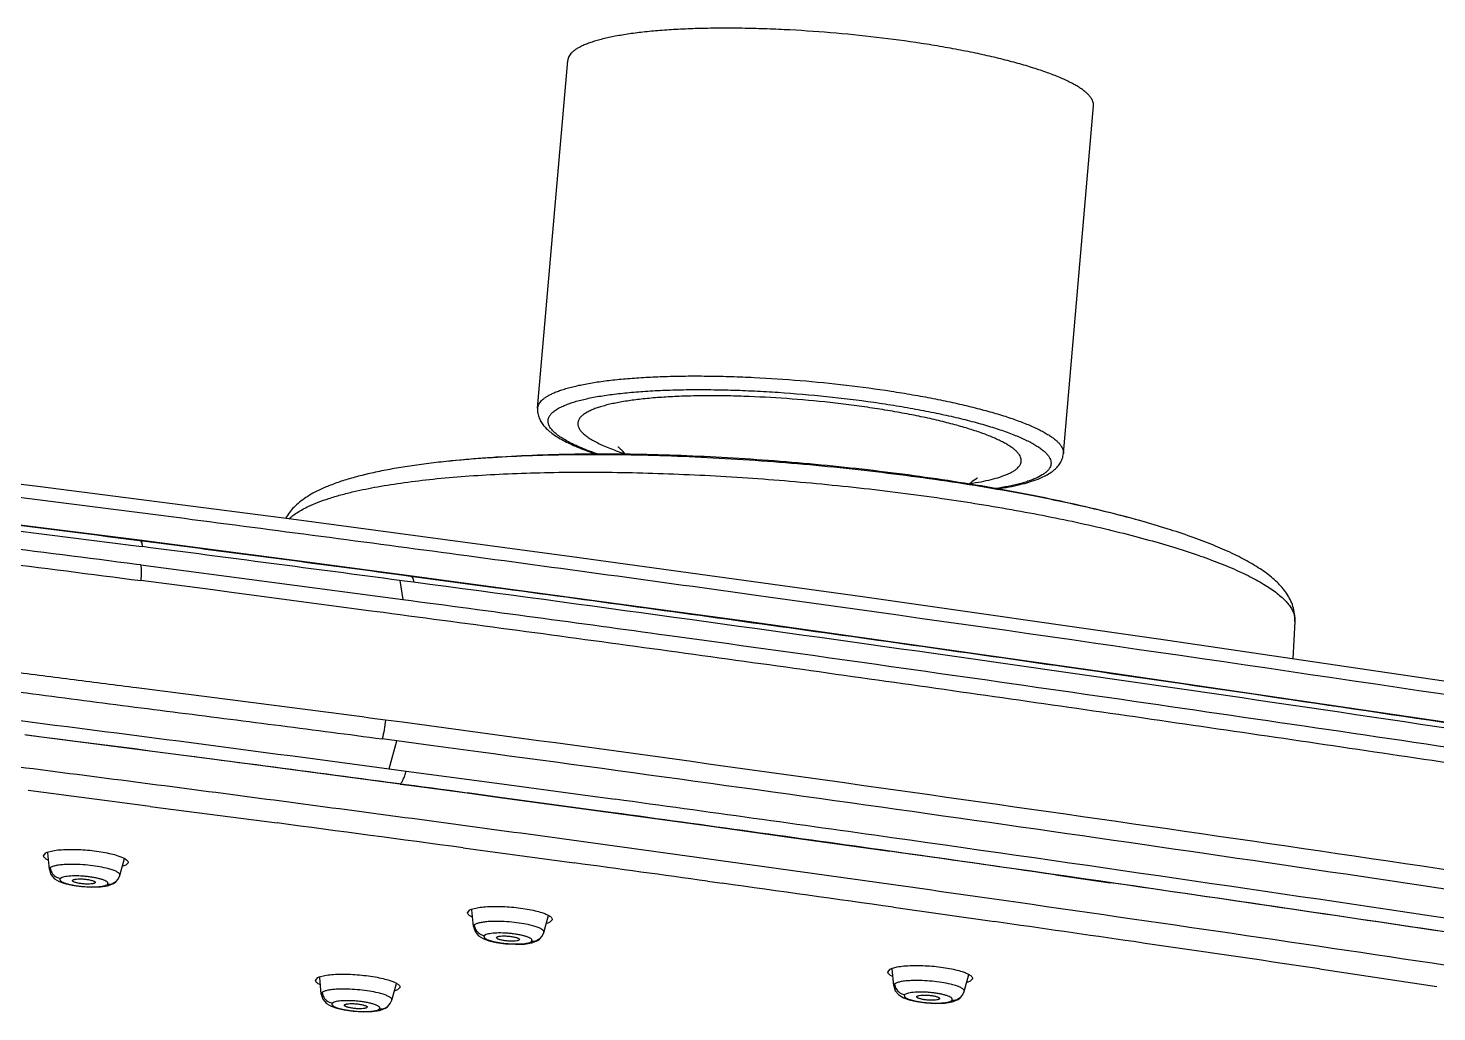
# Model space of a CAD drawing. Header units: inches. Extents: x 440 to 1212, y -520 to 27.
# Drawn here: x 990.2 to 1051.5, y -212.2 to -169.4 of the extents above; entities that cross this region are included whole.
import ezdxf

# ---------------------------------------------------------------- set-up
doc = ezdxf.new("R2010")
doc.units = ezdxf.units.IN
doc.header["$LTSCALE"] = 1.21
doc.header["$MEASUREMENT"] = 0
doc.layers.get('0').update_dxf_attribs({"linetype": 'CONTINUOUS'})

msp = doc.modelspace()

# ---------------------------------------------------------------- linework, layer by layer
at = {"color": 7, "linetype": 'Continuous'}
for p, q in [((1012.348, -185.977), (1013.658, -170.847)), ((1035.218, -187.957), (1036.528, -172.826)), ((1016.152, -187.984), (1016.05, -187.855)), ((1031.249, -189.171), (1031.126, -189.28)), ((1031.482, -189.017), (1031.249, -189.171)), ((1034.301, -188.883), (1034.073, -189.005)), ((1034.116, -189.06), (1034.327, -188.969)), ((995.513, -191.812), (995.027, -191.749)), ((998.332, -192.153), (995.03, -191.723)), ((994.999, -191.981), (995.16, -192.002)), ((1002.662, -192.723), (998.332, -192.153)), ((995.088, -192.8), (994.899, -192.776)), ((995.086, -192.791), (1006.485, -194.303)), ((1006.989, -193.298), (1002.662, -192.723)), ((998.217, -193.888), (995.087, -193.474)), ((1006.554, -193.499), (1006.345, -193.471)), ((1006.355, -193.476), (1006.482, -194.299)), ((1006.812, -193.296), (1006.428, -193.244)), ((1006.955, -193.552), (1006.554, -193.499)), ((1010.48, -193.788), (1006.812, -193.296)), ((998.926, -193.983), (998.217, -193.888)), ((1004.347, -194.703), (998.926, -193.983)), ((1004.997, -194.789), (1004.347, -194.703)), ((1005.498, -194.855), (1004.997, -194.789)), ((1005.644, -194.875), (1005.498, -194.855)), ((1045.29, -195.255), (1045.201, -196.889)), ((990.761, -200.285), (990.048, -200.195)), ((990.761, -200.289), (990.104, -200.206)), ((991.475, -200.376), (990.761, -200.285)), ((992.237, -200.478), (990.761, -200.289)), ((1006.221, -200.452), (1005.586, -200.367)), ((992.24, -200.474), (991.475, -200.376)), ((995.599, -200.911), (992.237, -200.478)), ((994.806, -200.805), (992.24, -200.474)), ((995.6, -200.909), (994.806, -200.805)), ((997.059, -201.101), (995.599, -200.911)), ((997.058, -201.099), (995.6, -200.909)), ((1005.897, -201.668), (1006.221, -200.452)), ((1007.803, -200.666), (1006.221, -200.453)), ((1009.761, -200.931), (1007.803, -200.666)), ((997.735, -201.188), (997.058, -201.099)), ((1000.162, -201.506), (997.735, -201.188)), ((1001.026, -201.62), (1000.162, -201.506)), ((1006.366, -202.33), (1001.026, -201.62)), ((1005.897, -201.668), (1006.63, -201.766)), ((1006.63, -201.768), (1009.367, -202.134)), ((1009.367, -202.134), (1010.788, -202.325)), ((1006.366, -202.33), (1006.865, -202.396)), ((1006.865, -202.396), (1009.288, -202.72)), ((1010.702, -202.912), (1009.283, -202.721)), ((1009.288, -202.72), (1010.708, -202.912)), ((1010.788, -202.325), (1014.318, -202.803)), ((1014.318, -202.803), (1015.719, -202.995)), ((995.494, -203.302), (1001.011, -204.026)), ((1014.229, -203.39), (1010.702, -202.912)), ((1010.708, -202.912), (1014.238, -203.39)), ((1015.63, -203.581), (1014.229, -203.39)), ((1014.238, -203.39), (1015.639, -203.582)), ((1015.639, -203.582), (1019.586, -204.124)), ((1019.586, -204.124), (1023.271, -204.636)), ((1023.271, -204.636), (1027.675, -205.255)), ((991.02, -205.296), (991.266, -205.231)), ((1009.112, -205.107), (1013.941, -205.762)), ((1027.791, -205.27), (1027.663, -205.252)), ((990.854, -205.454), (990.955, -205.326)), ((990.955, -205.326), (991.02, -205.296)), ((991.051, -205.639), (990.975, -205.596)), ((991.109, -206.049), (991.042, -205.318)), ((994.178, -206.309), (994.377, -205.574)), ((994.431, -205.863), (994.311, -205.911)), ((994.533, -205.763), (994.431, -205.863)), ((991.148, -205.975), (991.109, -206.048)), ((991.11, -206.048), (991.178, -206.268)), ((991.194, -205.946), (991.148, -205.975)), ((991.663, -206.398), (991.591, -206.437)), ((992.123, -206.51), (992.14, -206.499)), ((994.178, -206.31), (994.178, -206.309)), ((1034.881, -206.282), (1037.259, -206.625)), ((991.78, -206.662), (992.102, -206.737)), ((992.102, -206.737), (992.502, -206.794)), ((992.113, -206.531), (992.123, -206.51)), ((992.502, -206.794), (992.932, -206.819)), ((992.932, -206.819), (993.328, -206.808)), ((993.096, -206.632), (993.079, -206.644)), ((993.106, -206.612), (993.096, -206.632)), ((993.56, -206.738), (993.632, -206.699)), ((993.996, -206.593), (993.853, -206.676)), ((993.904, -206.659), (993.996, -206.593)), ((994, -206.59), (993.996, -206.593)), ((1019.742, -206.56), (1020.37, -206.647)), ((1009.467, -207.781), (1009.713, -207.714)), ((1027.832, -207.692), (1032.226, -208.317)), ((1009.301, -207.941), (1009.401, -207.811)), ((1009.401, -207.811), (1009.467, -207.781)), ((1009.497, -208.127), (1009.421, -208.084)), ((1009.556, -208.534), (1009.488, -207.803)), ((1012.625, -208.79), (1012.824, -208.052)), ((1012.98, -208.241), (1012.877, -208.344)), ((1009.594, -208.46), (1009.555, -208.533)), ((1009.556, -208.533), (1009.624, -208.753)), ((1009.64, -208.43), (1009.594, -208.46)), ((1010.11, -208.882), (1010.038, -208.921)), ((1012.625, -208.791), (1012.625, -208.789)), ((1012.877, -208.344), (1012.758, -208.392)), ((1010.226, -209.148), (1010.548, -209.223)), ((1010.548, -209.223), (1010.948, -209.279)), ((1010.559, -209.014), (1010.568, -208.994)), ((1010.568, -208.994), (1010.586, -208.982)), ((1010.948, -209.279), (1011.379, -209.303)), ((1011.379, -209.303), (1011.776, -209.291)), ((1011.542, -209.114), (1011.525, -209.126)), ((1011.552, -209.094), (1011.542, -209.114)), ((1012.008, -209.22), (1012.079, -209.18)), ((1012.446, -209.071), (1012.301, -209.156)), ((1012.354, -209.138), (1012.446, -209.071)), ((1012.45, -209.068), (1012.446, -209.071)), ((1002.683, -210.877), (1002.783, -210.751)), ((1002.783, -210.751), (1002.849, -210.721)), ((1002.849, -210.721), (1003.095, -210.658)), ((1002.938, -211.473), (1002.871, -210.743)), ((1027.581, -210.516), (1027.681, -210.385)), ((1027.681, -210.385), (1027.747, -210.355)), ((1027.778, -210.702), (1027.702, -210.659)), ((1027.747, -210.355), (1027.993, -210.287)), ((1027.836, -211.107), (1027.769, -210.377)), ((1030.906, -211.359), (1031.106, -210.619)), ((1046.358, -210.374), (1051.462, -211.135)), ((1002.879, -211.06), (1002.803, -211.018)), ((1002.976, -211.399), (1002.938, -211.472)), ((1003.022, -211.37), (1002.976, -211.399)), ((1006.007, -211.735), (1006.205, -211.003)), ((1006.259, -211.288), (1006.14, -211.335)), ((1006.361, -211.189), (1006.259, -211.288)), ((1027.874, -211.033), (1027.836, -211.107)), ((1027.837, -211.106), (1027.904, -211.325)), ((1027.92, -211.003), (1027.874, -211.033)), ((1030.905, -211.36), (1030.906, -211.359)), ((1031.158, -210.912), (1031.039, -210.961)), ((1031.261, -210.809), (1031.158, -210.912)), ((1002.938, -211.472), (1003.007, -211.693)), ((1003.491, -211.823), (1003.419, -211.862)), ((1003.941, -211.955), (1003.952, -211.935)), ((1003.952, -211.935), (1003.968, -211.924)), ((1006.006, -211.736), (1006.007, -211.735)), ((1028.391, -211.455), (1028.32, -211.494)), ((1028.506, -211.721), (1028.828, -211.795)), ((1028.828, -211.795), (1029.228, -211.851)), ((1028.839, -211.586), (1028.848, -211.566)), ((1028.848, -211.566), (1028.866, -211.554)), ((1029.228, -211.851), (1029.659, -211.875)), ((1029.659, -211.875), (1030.057, -211.862)), ((1029.823, -211.684), (1029.805, -211.697)), ((1029.832, -211.664), (1029.823, -211.684)), ((1030.29, -211.789), (1030.361, -211.749)), ((1030.728, -211.639), (1030.586, -211.724)), ((1030.636, -211.707), (1030.728, -211.639)), ((1030.732, -211.636), (1030.728, -211.639)), ((1003.61, -212.085), (1003.93, -212.159)), ((1003.93, -212.159), (1004.33, -212.216)), ((1004.33, -212.216), (1004.76, -212.242)), ((1004.76, -212.242), (1005.156, -212.232)), ((1004.924, -212.058), (1004.907, -212.069)), ((1004.934, -212.037), (1004.924, -212.058)), ((1005.156, -212.232), (1005.469, -212.185)), ((1005.388, -212.164), (1005.459, -212.125)), ((1005.469, -212.185), (1005.73, -212.086)), ((1005.821, -212.021), (1005.681, -212.102)), ((1005.73, -212.086), (1005.821, -212.021)), ((1005.824, -212.019), (1005.821, -212.021))]:
    msp.add_line(p, q, dxfattribs=at)
for points in [[(1052.649, -197.988), (1039.661, -196.072), (1026.486, -194.191), (1013.843, -192.445), (1001.635, -190.812), (990.607, -189.388), (979.146, -188.011), (968.523, -186.918), (958.92, -186.215), (949.772, -185.868), (941.525, -185.869), (933.862, -186.268), (926.592, -187.025), (919.841, -188.067), (913.891, -189.345), (908.185, -190.871), (903.048, -192.57), (898.918, -194.296)], [(995.03, -191.723), (984.159, -190.363), (973.634, -189.189), (963.776, -188.306), (954.335, -187.749), (945.363, -187.56)], [(1052.205, -199.697), (1037, -197.462), (1021.468, -195.265), (1006.989, -193.298)], [(991.178, -206.268), (991.331, -206.45), (991.532, -206.573), (991.78, -206.662)], [(994, -206.59), (994.1, -206.477), (994.178, -206.31)], [(993.328, -206.808), (993.643, -206.76), (993.904, -206.659)], [(1009.624, -208.753), (1009.777, -208.935), (1009.978, -209.058), (1010.226, -209.148)], [(1012.45, -209.068), (1012.548, -208.956), (1012.624, -208.79)], [(1011.776, -209.291), (1012.092, -209.242), (1012.354, -209.138)], [(1027.904, -211.325), (1028.057, -211.508), (1028.258, -211.631), (1028.506, -211.721)], [(1030.732, -211.636), (1030.83, -211.524), (1030.905, -211.36)], [(1003.007, -211.693), (1003.161, -211.874), (1003.362, -211.996), (1003.61, -212.085)], [(1005.824, -212.019), (1005.94, -211.885), (1006.006, -211.736)], [(1030.057, -211.862), (1030.374, -211.811), (1030.636, -211.707)]]:
    msp.add_lwpolyline(points, dxfattribs=at)
for centre, radius, start, end in [((1020.193, -175.619), 12.988, 251.23277, 251.60982), ((1029.25, -176.276), 13.119, 278.48308, 278.85736), ((537.967, -3711.298), 3548.868, 82.415984, 82.598137), ((699.096, -2492.298), 2319.505, 82.385984, 82.657909), ((629.563, -3024.365), 2855.861, 81.490198, 82.406353), ((631.014, -3013.061), 2844.695, 81.485413, 81.662925), ((573.121, -3427.866), 3257.177, 81.527, 82.367661), ((619.858, -3099.228), 2924.406, 81.484729, 82.338095), ((593.52, -3294.408), 3119.517, 82.340943, 82.567427), ((741.675, -2149.237), 1962.419, 82.568541, 82.724787), ((641.244, -2941.858), 2764.345, 81.9625, 82.214428), ((610.183, -3163.979), 2985.644, 82.321411, 82.478257), ((633.145, -3002.663), 2825.094, 81.972524, 82.21891), ((625.261, -3053.887), 2876.916, 81.81431, 81.959279), ((611.878, -3149.56), 2974.113, 81.480331, 81.961786), ((632.441, -3005.8), 2828.298, 81.470659, 81.964676), ((617.576, -3109.332), 2930.499, 82.112138, 82.226631), ((621.91, -3078.055), 2898.923, 81.950686, 82.099617), ((600.429, -3225.817), 3050.63, 81.484531, 81.767324), ((628.742, -3029.908), 2850.294, 81.739034, 81.861948), ((632.902, -3001.234), 2821.32, 81.573136, 81.738978)]:
    msp.add_arc(centre, radius, start, end, dxfattribs=at)
for points, knots in [([(1036.528, -172.826), (1036.531, -172.794), (1036.528, -172.727), (1036.502, -172.627), (1036.453, -172.525), (1036.382, -172.423), (1036.29, -172.321), (1036.176, -172.217), (1036.041, -172.113), (1035.884, -172.008), (1035.707, -171.904), (1035.509, -171.798), (1035.291, -171.693), (1034.963, -171.549), (1034.505, -171.371), (1033.899, -171.168), (1033.225, -170.969), (1032.487, -170.777), (1031.693, -170.593), (1030.847, -170.419), (1029.956, -170.255), (1028.701, -170.05), (1027.074, -169.832), (1025.086, -169.633), (1023.417, -169.522), (1022.099, -169.468), (1021.141, -169.447), (1020.213, -169.444), (1019.323, -169.46), (1018.478, -169.493), (1017.685, -169.545), (1016.949, -169.614), (1016.276, -169.701), (1015.672, -169.803), (1015.214, -169.905), (1014.886, -169.995), (1014.669, -170.064), (1014.472, -170.136), (1014.349, -170.189), (1014.291, -170.216)], [0, 0, 0, 0, 0.004199, 0.008607, 0.013405, 0.018731, 0.024683, 0.031328, 0.038708, 0.046852, 0.055771, 0.065474, 0.075959, 0.087219, 0.112018, 0.139752, 0.170255, 0.203324, 0.238734, 0.276231, 0.315544, 0.356385, 0.441423, 0.528817, 0.615952, 0.658608, 0.700228, 0.740502, 0.779135, 0.815842, 0.850359, 0.882445, 0.91188, 0.938477, 0.962085, 0.972737, 0.982609, 0.991696, 1, 1, 1, 1]), ([(1014.291, -170.216), (1014.243, -170.238), (1014.154, -170.283), (1014.03, -170.356), (1013.923, -170.432), (1013.833, -170.51), (1013.762, -170.591), (1013.708, -170.673), (1013.672, -170.759), (1013.661, -170.818), (1013.658, -170.846)], [0, 0, 0, 0, 0.169085, 0.323266, 0.463161, 0.589694, 0.704266, 0.808919, 0.90637, 1, 1, 1, 1]), ([(1012.981, -185.346), (1013.039, -185.319), (1013.162, -185.266), (1013.359, -185.194), (1013.577, -185.125), (1013.904, -185.035), (1014.362, -184.934), (1014.966, -184.831), (1015.639, -184.745), (1016.375, -184.676), (1017.169, -184.624), (1018.014, -184.59), (1018.903, -184.575), (1019.831, -184.578), (1020.789, -184.599), (1022.108, -184.652), (1023.776, -184.763), (1025.764, -184.962), (1027.391, -185.181), (1028.646, -185.386), (1029.537, -185.549), (1030.383, -185.724), (1031.177, -185.908), (1031.915, -186.1), (1032.589, -186.298), (1033.195, -186.502), (1033.653, -186.679), (1033.981, -186.824), (1034.199, -186.929), (1034.397, -187.034), (1034.574, -187.139), (1034.731, -187.244), (1034.866, -187.348), (1034.98, -187.451), (1035.073, -187.554), (1035.144, -187.656), (1035.192, -187.757), (1035.219, -187.858), (1035.221, -187.925), (1035.218, -187.957)], [0, 0, 0, 0, 0.008304, 0.017391, 0.027262, 0.037914, 0.061522, 0.088118, 0.117552, 0.149637, 0.184154, 0.220861, 0.259492, 0.299766, 0.341386, 0.384041, 0.471176, 0.558569, 0.643607, 0.684447, 0.72376, 0.761258, 0.796668, 0.829738, 0.860241, 0.887976, 0.912776, 0.924037, 0.934522, 0.944225, 0.953145, 0.961289, 0.96867, 0.975315, 0.981268, 0.986594, 0.991392, 0.995801, 1, 1, 1, 1]), ([(1012.348, -185.977), (1012.351, -185.948), (1012.362, -185.889), (1012.398, -185.804), (1012.452, -185.721), (1012.524, -185.641), (1012.613, -185.563), (1012.72, -185.487), (1012.844, -185.414), (1012.934, -185.368), (1012.981, -185.346)], [0, 0, 0, 0, 0.093631, 0.191081, 0.295731, 0.4103, 0.536832, 0.676727, 0.830911, 1, 1, 1, 1]), ([(1013.409, -185.905), (1013.469, -185.876), (1013.598, -185.822), (1013.806, -185.747), (1014.037, -185.676), (1014.29, -185.61), (1014.565, -185.547), (1014.971, -185.467), (1015.406, -185.399), (1015.867, -185.342), (1016.375, -185.288), (1017.051, -185.234), (1017.907, -185.191), (1018.818, -185.169), (1019.773, -185.167), (1020.765, -185.186), (1021.784, -185.226), (1023.171, -185.306), (1024.904, -185.455), (1026.615, -185.664), (1027.943, -185.866), (1028.888, -186.031), (1029.786, -186.208), (1030.629, -186.397), (1031.408, -186.595), (1032.117, -186.8), (1032.659, -186.981), (1033.052, -187.13), (1033.316, -187.238), (1033.559, -187.347), (1033.778, -187.457), (1033.975, -187.566), (1034.149, -187.675), (1034.298, -187.783), (1034.424, -187.891), (1034.525, -187.998), (1034.602, -188.105), (1034.654, -188.21), (1034.681, -188.315), (1034.681, -188.419), (1034.655, -188.52), (1034.602, -188.617), (1034.525, -188.711), (1034.423, -188.802), (1034.344, -188.856), (1034.301, -188.883)], [0, 0, 0, 0, 0.008816, 0.018533, 0.029153, 0.040668, 0.053068, 0.066336, 0.095397, 0.111141, 0.127652, 0.162848, 0.200697, 0.24088, 0.283052, 0.326843, 0.37187, 0.417735, 0.510346, 0.601402, 0.64534, 0.687696, 0.728102, 0.76621, 0.801695, 0.834267, 0.863672, 0.87712, 0.889702, 0.901401, 0.912205, 0.922109, 0.931115, 0.939236, 0.946497, 0.952947, 0.958661, 0.963756, 0.968403, 0.972831, 0.977301, 0.98207, 0.987349, 0.993293, 1, 1, 1, 1]), ([(1032.852, -188.822), (1032.901, -188.799), (1032.993, -188.753), (1033.116, -188.676), (1033.217, -188.595), (1033.295, -188.512), (1033.351, -188.425), (1033.383, -188.335), (1033.391, -188.242), (1033.374, -188.147), (1033.333, -188.052), (1033.269, -187.956), (1033.183, -187.86), (1033.074, -187.763), (1032.943, -187.665), (1032.79, -187.567), (1032.615, -187.468), (1032.419, -187.37), (1032.202, -187.271), (1031.875, -187.136), (1031.417, -186.971), (1030.811, -186.783), (1030.137, -186.601), (1029.402, -186.427), (1028.612, -186.262), (1027.776, -186.109), (1026.9, -185.969), (1025.995, -185.842), (1024.753, -185.694), (1023.191, -185.552), (1021.636, -185.468), (1020.421, -185.439), (1019.552, -185.437), (1018.724, -185.454), (1017.943, -185.49), (1017.327, -185.537), (1016.864, -185.584), (1016.445, -185.635), (1016.049, -185.695), (1015.678, -185.766), (1015.429, -185.822), (1015.199, -185.882), (1014.99, -185.946), (1014.801, -186.013), (1014.684, -186.062), (1014.63, -186.088)], [0, 0, 0, 0, 0.008015, 0.015156, 0.021476, 0.027062, 0.032053, 0.036651, 0.041113, 0.045721, 0.050731, 0.05634, 0.062686, 0.069857, 0.07791, 0.086875, 0.096769, 0.107594, 0.119346, 0.132012, 0.160012, 0.191406, 0.225947, 0.263343, 0.303266, 0.34536, 0.38924, 0.434505, 0.480736, 0.574378, 0.666702, 0.7113, 0.754304, 0.795318, 0.833974, 0.869928, 0.886795, 0.902873, 0.932535, 0.946065, 0.958698, 0.970418, 0.981212, 0.991073, 1, 1, 1, 1]), ([(1012.348, -185.977), (1012.345, -186.015), (1012.343, -186.091), (1012.359, -186.238), (1012.41, -186.414), (1012.509, -186.604), (1012.596, -186.717), (1012.642, -186.77)], [0, 0, 0, 0, 0.131782, 0.260067, 0.511633, 0.757288, 1, 1, 1, 1]), ([(1014.993, -187.984), (1014.864, -187.941), (1014.617, -187.853), (1014.266, -187.715), (1013.997, -187.597), (1013.8, -187.501), (1013.625, -187.411), (1013.429, -187.299), (1013.225, -187.16), (1013.06, -187.023), (1012.951, -186.905), (1012.886, -186.812), (1012.849, -186.745), (1012.822, -186.678), (1012.806, -186.612), (1012.8, -186.547), (1012.805, -186.482), (1012.82, -186.419), (1012.855, -186.333), (1012.927, -186.228), (1013.052, -186.112), (1013.215, -186.002), (1013.34, -185.937), (1013.409, -185.905)], [0, 0, 0, 0, 0.111825, 0.215037, 0.309399, 0.353205, 0.394741, 0.470986, 0.538209, 0.596667, 0.646938, 0.669329, 0.690122, 0.709567, 0.727974, 0.745709, 0.763186, 0.780837, 0.799082, 0.838734, 0.884591, 0.938088, 1, 1, 1, 1]), ([(1014.63, -186.088), (1014.57, -186.116), (1014.46, -186.173), (1014.316, -186.27), (1014.206, -186.372), (1014.142, -186.465), (1014.111, -186.54), (1014.097, -186.596), (1014.093, -186.653), (1014.1, -186.731), (1014.134, -186.832), (1014.209, -186.952), (1014.32, -187.072), (1014.464, -187.192), (1014.643, -187.314), (1014.855, -187.436), (1015.1, -187.559), (1015.377, -187.681), (1015.684, -187.802), (1015.901, -187.879), (1016.014, -187.917)], [0, 0, 0, 0, 0.062052, 0.115688, 0.161681, 0.201457, 0.219756, 0.237452, 0.254965, 0.272726, 0.310506, 0.353611, 0.403838, 0.462234, 0.529385, 0.605554, 0.690809, 0.785096, 0.888238, 1, 1, 1, 1]), ([(1052.567, -198.555), (1042.509, -197.047), (1028.079, -194.966), (1009.656, -192.449), (997.654, -190.865), (986.627, -189.452), (976.374, -188.253), (968.232, -187.457), (961.998, -186.976), (956.144, -186.613), (950.497, -186.409), (945.063, -186.367), (941.205, -186.416), (937.425, -186.544), (933.682, -186.76), (929.964, -187.073), (925.057, -187.621), (920.209, -188.377), (915.446, -189.343), (911.951, -190.167), (908.531, -191.091), (904.168, -192.437), (900.995, -193.635), (898.968, -194.545)], [0, 0, 0, 0, 0.196342, 0.281464, 0.358974, 0.430064, 0.496094, 0.558258, 0.587983, 0.616809, 0.671495, 0.697042, 0.721713, 0.745978, 0.770054, 0.79408, 0.818016, 0.865365, 0.88873, 0.911845, 0.934674, 0.957104, 1, 1, 1, 1]), ([(1012.642, -186.77), (1012.696, -186.832), (1012.819, -186.952), (1013.029, -187.116), (1013.27, -187.273), (1013.541, -187.423), (1013.841, -187.568), (1014.171, -187.71), (1014.533, -187.85), (1014.785, -187.939), (1014.917, -187.983)], [0, 0, 0, 0, 0.094866, 0.197194, 0.307324, 0.42565, 0.553325, 0.691435, 0.8404, 1, 1, 1, 1]), ([(937.014, -187.967), (939.191, -187.872), (942.521, -187.798), (947.035, -187.812), (950.582, -187.875), (954.209, -187.992), (957.895, -188.167), (961.62, -188.401), (966.614, -188.777), (972.848, -189.346), (980.285, -190.155), (987.664, -191.042), (992.56, -191.665), (994.999, -191.981)], [0, 0, 0, 0, 0.112308, 0.171642, 0.232714, 0.295189, 0.35871, 0.422936, 0.487549, 0.616917, 0.745573, 0.873223, 1, 1, 1, 1]), ([(1038.733, -190.925), (1038.181, -190.768), (1037.05, -190.468), (1035.31, -190.063), (1033.498, -189.692), (1031.622, -189.354), (1029.688, -189.05), (1027.708, -188.781), (1025.695, -188.548), (1023.663, -188.353), (1021.628, -188.196), (1019.605, -188.08), (1017.608, -188.005), (1015.651, -187.972), (1013.745, -187.982), (1011.896, -188.036), (1010.112, -188.137), (1008.946, -188.238), (1008.376, -188.297)], [0, 0, 0, 0, 0.05617, 0.114666, 0.175066, 0.237373, 0.301426, 0.366832, 0.433174, 0.500001, 0.566828, 0.63317, 0.698575, 0.762628, 0.824936, 0.885334, 0.943827, 1, 1, 1, 1]), ([(1038.733, -190.925), (1038.225, -190.78), (1037.162, -190.5), (1035.499, -190.116), (1033.717, -189.754), (1031.833, -189.418), (1029.866, -189.112), (1027.834, -188.838), (1025.759, -188.599), (1023.659, -188.397), (1021.557, -188.235), (1019.471, -188.114), (1017.423, -188.035), (1015.432, -187.999), (1013.519, -188.006), (1011.701, -188.056), (1009.997, -188.149), (1008.902, -188.242), (1008.376, -188.297)], [0, 0, 0, 0, 0.051768, 0.107698, 0.167289, 0.229997, 0.295241, 0.362413, 0.43088, 0.5, 0.56912, 0.637588, 0.704759, 0.770004, 0.832712, 0.892303, 0.948233, 1, 1, 1, 1]), ([(1016.05, -187.855), (1016.024, -187.825), (1015.978, -187.776), (1015.915, -187.718), (1015.873, -187.683), (1015.852, -187.667), (1015.845, -187.662)], [0, 0, 0, 0, 0.416966, 0.719128, 0.911599, 1, 1, 1, 1]), ([(1034.793, -188.687), (1034.847, -188.643), (1034.952, -188.547), (1035.083, -188.376), (1035.163, -188.212), (1035.204, -188.069), (1035.215, -187.995), (1035.218, -187.957)], [0, 0, 0, 0, 0.242713, 0.488366, 0.739933, 0.868218, 1, 1, 1, 1]), ([(1008.368, -188.298), (1008.079, -188.328), (1007.516, -188.393), (1006.7, -188.507), (1005.935, -188.635), (1005.223, -188.777), (1004.565, -188.934), (1003.959, -189.106), (1003.408, -189.295), (1003.065, -189.438), (1002.904, -189.514)], [0, 0, 0, 0, 0.155298, 0.302097, 0.440075, 0.569099, 0.68944, 0.801431, 0.905024, 1, 1, 1, 1]), ([(1034.327, -188.969), (1034.412, -188.93), (1034.573, -188.846), (1034.724, -188.743), (1034.793, -188.687)], [0, 0, 0, 0, 0.513948, 1, 1, 1, 1]), ([(995.027, -191.749), (992.547, -191.43), (987.753, -190.82), (981.039, -190.003), (975.159, -189.351), (971.593, -189.001), (969.948, -188.849)], [0, 0, 0, 0, 0.297103, 0.574311, 0.803645, 1, 1, 1, 1]), ([(1004.358, -189.607), (1004.699, -189.528), (1005.423, -189.382), (1006.574, -189.202), (1007.843, -189.051), (1009.221, -188.93), (1010.697, -188.841), (1012.262, -188.783), (1013.904, -188.757), (1015.612, -188.763), (1017.374, -188.802), (1019.795, -188.897), (1022.863, -189.094), (1026.528, -189.446), (1028.959, -189.759), (1030.158, -189.935)], [0, 0, 0, 0, 0.040453, 0.085504, 0.134909, 0.188376, 0.245574, 0.306133, 0.369657, 0.435723, 0.50389, 0.573697, 0.716317, 0.859723, 1, 1, 1, 1]), ([(1031.27, -189.239), (1031.433, -189.213), (1031.739, -189.16), (1032.166, -189.062), (1032.484, -188.969), (1032.705, -188.887), (1032.805, -188.844), (1032.852, -188.822)], [0, 0, 0, 0, 0.30064, 0.568108, 0.801365, 0.905016, 1, 1, 1, 1]), ([(1034.073, -189.005), (1034.02, -189.03), (1033.906, -189.079), (1033.724, -189.146), (1033.524, -189.21), (1033.223, -189.294), (1032.804, -189.389), (1032.455, -189.45), (1032.27, -189.479)], [0, 0, 0, 0, 0.094892, 0.198476, 0.310764, 0.431718, 0.69923, 1, 1, 1, 1]), ([(1032.343, -189.491), (1032.515, -189.465), (1032.843, -189.41), (1033.312, -189.31), (1033.732, -189.197), (1033.994, -189.108), (1034.116, -189.06)], [0, 0, 0, 0, 0.28543, 0.54683, 0.785055, 1, 1, 1, 1]), ([(994.899, -192.776), (992.751, -192.499), (988.441, -191.953), (981.951, -191.166), (975.413, -190.432), (971.033, -190.001), (968.835, -189.804)], [0, 0, 0, 0, 0.247642, 0.496752, 0.747597, 1, 1, 1, 1]), ([(1002.904, -189.514), (1002.792, -189.566), (1002.577, -189.674), (1002.174, -189.915), (1001.901, -190.132), (1001.742, -190.296)], [0, 0, 0, 0, 0.262407, 0.514263, 1, 1, 1, 1]), ([(1002.39, -190.245), (1002.525, -190.182), (1002.813, -190.061), (1003.279, -189.898), (1003.799, -189.744), (1004.166, -189.652), (1004.358, -189.607)], [0, 0, 0, 0, 0.2143, 0.452437, 0.714407, 1, 1, 1, 1]), ([(1030.158, -189.935), (1031.228, -190.093), (1032.803, -190.349), (1034.852, -190.742), (1036.289, -191.048), (1037.646, -191.368), (1038.912, -191.7), (1040.082, -192.042), (1041.147, -192.392), (1042.102, -192.748), (1042.821, -193.056), (1043.335, -193.305), (1043.677, -193.487), (1043.988, -193.668), (1044.266, -193.849), (1044.512, -194.029), (1044.725, -194.208), (1044.904, -194.385), (1045.051, -194.562), (1045.164, -194.737), (1045.243, -194.911), (1045.287, -195.084), (1045.293, -195.199), (1045.29, -195.255)], [0, 0, 0, 0, 0.196329, 0.289461, 0.378497, 0.462924, 0.542265, 0.616087, 0.684002, 0.745672, 0.80084, 0.825929, 0.849338, 0.871062, 0.89111, 0.909507, 0.926296, 0.94154, 0.955342, 0.967849, 0.979265, 0.989865, 1, 1, 1, 1]), ([(968.768, -190.487), (970.994, -190.686), (975.429, -191.127), (982.04, -191.873), (988.589, -192.649), (992.928, -193.195), (995.086, -193.479)], [0, 0, 0, 0, 0.25307, 0.504693, 0.753486, 1, 1, 1, 1]), ([(1001.742, -190.296), (1001.674, -190.367), (1001.543, -190.518), (1001.435, -190.686), (1001.387, -190.774)], [0, 0, 0, 0, 0.49567, 1, 1, 1, 1]), ([(1001.529, -190.798), (1001.583, -190.747), (1001.701, -190.646), (1001.902, -190.506), (1002.134, -190.37), (1002.302, -190.287), (1002.39, -190.245)], [0, 0, 0, 0, 0.215932, 0.453725, 0.714769, 1, 1, 1, 1]), ([(1044.924, -194.034), (1044.865, -193.947), (1044.736, -193.778), (1044.513, -193.544), (1044.264, -193.323), (1043.991, -193.113), (1043.694, -192.912), (1043.373, -192.716), (1043.025, -192.526), (1042.514, -192.269), (1041.806, -191.956), (1040.876, -191.599), (1039.844, -191.252), (1039.12, -191.035), (1038.742, -190.927)], [0, 0, 0, 0, 0.044863, 0.090636, 0.137794, 0.186656, 0.237599, 0.291035, 0.347335, 0.406781, 0.535412, 0.677253, 0.832228, 1, 1, 1, 1]), ([(995.03, -191.723), (995.046, -191.726), (995.069, -191.741), (995.092, -191.771), (995.117, -191.818), (995.142, -191.896), (995.155, -191.964), (995.16, -192.003)], [0, 0, 0, 0, 0.14744, 0.242161, 0.354875, 0.638167, 1, 1, 1, 1]), ([(995.087, -192.797), (995.093, -192.844), (995.101, -192.947), (995.105, -193.175), (995.097, -193.355), (995.086, -193.479)], [0, 0, 0, 0, 0.209476, 0.452595, 1, 1, 1, 1]), ([(1006.814, -193.274), (1006.852, -193.279), (1006.901, -193.346), (1006.934, -193.443), (1006.949, -193.511), (1006.954, -193.549)], [0, 0, 0, 0, 0.357376, 0.641073, 1, 1, 1, 1]), ([(1043.485, -198.428), (1040.742, -198.026), (1033.879, -197.03), (1022.878, -195.477), (1014.617, -194.345), (1010.48, -193.788)], [0, 0, 0, 0, 0.24949, 0.624248, 1, 1, 1, 1]), ([(1045.29, -195.255), (1045.296, -195.143), (1045.287, -194.921), (1045.213, -194.6), (1045.091, -194.303), (1044.983, -194.121), (1044.924, -194.034)], [0, 0, 0, 0, 0.258465, 0.511173, 0.757977, 1, 1, 1, 1]), ([(934.9, -194.923), (936.189, -194.86), (938.85, -194.764), (942.939, -194.698), (947.203, -194.717), (951.596, -194.825), (956.095, -195.02), (960.668, -195.296), (965.265, -195.644), (969.843, -196.052), (974.39, -196.504), (978.91, -196.996), (983.406, -197.523), (987.878, -198.079), (991.589, -198.563), (994.549, -198.945), (997.499, -199.321), (1001.179, -199.787), (1004.119, -200.169), (1005.586, -200.366)], [0, 0, 0, 0, 0.054521, 0.112513, 0.172806, 0.234688, 0.298169, 0.363095, 0.428267, 0.492973, 0.557318, 0.621353, 0.685111, 0.748591, 0.811775, 0.843268, 0.874703, 0.937432, 1, 1, 1, 1]), ([(1006.484, -194.301), (1010.318, -194.811), (1017.013, -195.712), (1026.55, -197.041), (1037.91, -198.66), (1046.406, -199.902), (1052.055, -200.745)], [0, 0, 0, 0, 0.252086, 0.440313, 0.627708, 1, 1, 1, 1]), ([(1051.97, -201.417), (1048.148, -200.847), (1040.478, -199.718), (1028.932, -198.061), (1017.314, -196.435), (1009.541, -195.392), (1005.644, -194.875)], [0, 0, 0, 0, 0.2478, 0.497105, 0.747909, 1, 1, 1, 1]), ([(1005.725, -199.546), (1003.924, -199.312), (1000.317, -198.845), (995.805, -198.264), (992.188, -197.799), (988.558, -197.332), (985.831, -196.987), (984.011, -196.764)], [0, 0, 0, 0, 0.248908, 0.498423, 0.623448, 0.748684, 1, 1, 1, 1]), ([(971.099, -197.431), (974.049, -197.719), (979.906, -198.352), (991.507, -199.757), (1000.153, -200.904), (1005.897, -201.669)], [0, 0, 0, 0, 0.253692, 0.504108, 1, 1, 1, 1]), ([(970.884, -199.411), (974.394, -199.755), (979.625, -200.331), (986.555, -201.172), (991.676, -201.822), (996.763, -202.482), (1001.832, -203.148), (1006.889, -203.821), (1013.609, -204.728), (1021.98, -205.878), (1035.299, -207.756), (1045.259, -209.214), (1051.882, -210.208)], [0, 0, 0, 0, 0.129467, 0.193197, 0.256256, 0.318968, 0.381524, 0.443947, 0.506241, 0.630449, 0.754146, 1, 1, 1, 1]), ([(1005.725, -199.546), (1005.713, -199.687), (1005.677, -199.963), (1005.621, -200.235), (1005.586, -200.366)], [0, 0, 0, 0, 0.512371, 1, 1, 1, 1]), ([(1006.366, -202.33), (1006.378, -202.322), (1006.402, -202.299), (1006.45, -202.235), (1006.509, -202.124), (1006.574, -201.959), (1006.612, -201.835), (1006.63, -201.768)], [0, 0, 0, 0, 0.068587, 0.1553, 0.380995, 0.66725, 1, 1, 1, 1]), ([(991.266, -205.231), (991.361, -205.214), (991.569, -205.188), (992.037, -205.165), (992.673, -205.187), (993.309, -205.263), (993.781, -205.359), (993.993, -205.416), (994.09, -205.448)], [0, 0, 0, 0, 0.101069, 0.220468, 0.492985, 0.769218, 0.893089, 1, 1, 1, 1]), ([(990.975, -205.596), (990.957, -205.585), (990.926, -205.563), (990.88, -205.52), (990.857, -205.48), (990.854, -205.454)], [0, 0, 0, 0, 0.323473, 0.59329, 1, 1, 1, 1]), ([(991.936, -205.828), (991.854, -205.83), (991.703, -205.838), (991.495, -205.861), (991.327, -205.894), (991.231, -205.926), (991.193, -205.946)], [0, 0, 0, 0, 0.322929, 0.602462, 0.829958, 1, 1, 1, 1]), ([(993.582, -205.992), (993.457, -205.962), (993.191, -205.91), (992.778, -205.858), (992.354, -205.828), (992.072, -205.824), (991.936, -205.828)], [0, 0, 0, 0, 0.232712, 0.490125, 0.752596, 1, 1, 1, 1]), ([(994.09, -205.448), (994.147, -205.467), (994.248, -205.503), (994.346, -205.55), (994.388, -205.574)], [0, 0, 0, 0, 0.550935, 1, 1, 1, 1]), ([(994.388, -205.574), (994.413, -205.589), (994.456, -205.617), (994.507, -205.664), (994.536, -205.713), (994.537, -205.748), (994.533, -205.763)], [0, 0, 0, 0, 0.341928, 0.611277, 0.820683, 1, 1, 1, 1]), ([(991.148, -205.975), (991.154, -206.048), (991.202, -206.197), (991.31, -206.312), (991.375, -206.356)], [0, 0, 0, 0, 0.484421, 1, 1, 1, 1]), ([(991.375, -206.356), (991.392, -206.367), (991.459, -206.406), (991.535, -206.43), (991.591, -206.437)], [0, 0, 0, 0, 0.262193, 1, 1, 1, 1]), ([(991.591, -206.437), (991.58, -206.448), (991.566, -206.467), (991.566, -206.497), (991.576, -206.519), (991.594, -206.541), (991.634, -206.573), (991.705, -206.61), (991.813, -206.651), (991.947, -206.69), (992.103, -206.725), (992.276, -206.755), (992.46, -206.779), (992.71, -206.802), (993.004, -206.812), (993.276, -206.799), (993.455, -206.769), (993.529, -206.75), (993.56, -206.738)], [0, 0, 0, 0, 0.021209, 0.030825, 0.041474, 0.054424, 0.070431, 0.112258, 0.166877, 0.23296, 0.308675, 0.39189, 0.4799, 0.569881, 0.744533, 0.893612, 0.952569, 1, 1, 1, 1]), ([(993.632, -206.699), (993.642, -206.689), (993.656, -206.67), (993.656, -206.639), (993.647, -206.617), (993.628, -206.595), (993.589, -206.564), (993.518, -206.527), (993.41, -206.486), (993.275, -206.447), (993.119, -206.412), (992.947, -206.382), (992.763, -206.358), (992.513, -206.335), (992.219, -206.325), (991.947, -206.338), (991.767, -206.367), (991.694, -206.387), (991.663, -206.398)], [0, 0, 0, 0, 0.02117, 0.030785, 0.041416, 0.054339, 0.070333, 0.112177, 0.166826, 0.232923, 0.30864, 0.39186, 0.479878, 0.569865, 0.744517, 0.893626, 0.9526, 1, 1, 1, 1]), ([(992.14, -206.499), (992.151, -206.493), (992.179, -206.483), (992.252, -206.467), (992.368, -206.457), (992.525, -206.458), (992.692, -206.471), (992.829, -206.492), (992.927, -206.514), (992.988, -206.532), (993.039, -206.551), (993.079, -206.572), (993.107, -206.596), (993.106, -206.612)], [0, 0, 0, 0, 0.038297, 0.088693, 0.221005, 0.383071, 0.556547, 0.720992, 0.793872, 0.857607, 0.910606, 0.951877, 1, 1, 1, 1]), ([(993.966, -206.112), (993.91, -206.088), (993.783, -206.044), (993.654, -206.009), (993.582, -205.992)], [0, 0, 0, 0, 0.453, 1, 1, 1, 1]), ([(994.162, -206.241), (994.153, -206.229), (994.131, -206.205), (994.067, -206.159), (994.008, -206.131), (993.966, -206.112)], [0, 0, 0, 0, 0.183409, 0.409911, 1, 1, 1, 1]), ([(994.178, -206.309), (994.181, -206.298), (994.181, -206.273), (994.169, -206.251), (994.162, -206.241)], [0, 0, 0, 0, 0.465271, 1, 1, 1, 1]), ([(993.079, -206.644), (993.067, -206.65), (993.039, -206.66), (992.967, -206.676), (992.851, -206.686), (992.694, -206.685), (992.526, -206.672), (992.39, -206.651), (992.291, -206.628), (992.23, -206.611), (992.18, -206.592), (992.139, -206.571), (992.111, -206.547), (992.112, -206.531)], [0, 0, 0, 0, 0.038298, 0.088696, 0.221009, 0.383077, 0.556554, 0.720998, 0.793878, 0.857612, 0.91061, 0.95188, 1, 1, 1, 1]), ([(993.853, -206.676), (993.8, -206.695), (993.725, -206.707), (993.65, -206.702), (993.632, -206.7)], [0, 0, 0, 0, 0.748667, 1, 1, 1, 1]), ([(1009.713, -207.714), (1009.807, -207.697), (1010.016, -207.67), (1010.484, -207.645), (1011.12, -207.666), (1011.757, -207.741), (1012.23, -207.836), (1012.442, -207.894), (1012.538, -207.925)], [0, 0, 0, 0, 0.101132, 0.220576, 0.493129, 0.769326, 0.893151, 1, 1, 1, 1]), ([(1009.421, -208.084), (1009.404, -208.073), (1009.373, -208.051), (1009.327, -208.007), (1009.303, -207.967), (1009.301, -207.941)], [0, 0, 0, 0, 0.322727, 0.592288, 1, 1, 1, 1]), ([(1010.379, -208.31), (1010.298, -208.312), (1010.148, -208.32), (1009.941, -208.344), (1009.774, -208.378), (1009.678, -208.41), (1009.64, -208.43)], [0, 0, 0, 0, 0.322125, 0.600322, 0.827958, 1, 1, 1, 1]), ([(1012.025, -208.47), (1011.9, -208.441), (1011.634, -208.389), (1011.221, -208.338), (1010.798, -208.309), (1010.516, -208.306), (1010.379, -208.31)], [0, 0, 0, 0, 0.232607, 0.489562, 0.752275, 1, 1, 1, 1]), ([(1012.538, -207.925), (1012.595, -207.944), (1012.696, -207.981), (1012.794, -208.027), (1012.836, -208.052)], [0, 0, 0, 0, 0.550843, 1, 1, 1, 1]), ([(1012.836, -208.052), (1012.86, -208.066), (1012.904, -208.095), (1012.954, -208.143), (1012.983, -208.192), (1012.984, -208.227), (1012.98, -208.242)], [0, 0, 0, 0, 0.340954, 0.609909, 0.81965, 1, 1, 1, 1]), ([(1009.594, -208.46), (1009.6, -208.533), (1009.649, -208.682), (1009.757, -208.797), (1009.822, -208.84)], [0, 0, 0, 0, 0.484304, 1, 1, 1, 1]), ([(1009.822, -208.84), (1009.839, -208.851), (1009.906, -208.891), (1009.982, -208.914), (1010.038, -208.922)], [0, 0, 0, 0, 0.262217, 1, 1, 1, 1]), ([(1010.038, -208.921), (1010.028, -208.932), (1010.014, -208.952), (1010.014, -208.982), (1010.023, -209.005), (1010.042, -209.026), (1010.081, -209.058), (1010.153, -209.096), (1010.261, -209.137), (1010.395, -209.175), (1010.551, -209.21), (1010.724, -209.24), (1010.908, -209.264), (1011.158, -209.286), (1011.452, -209.295), (1011.724, -209.282), (1011.903, -209.251), (1011.977, -209.231), (1012.008, -209.22)], [0, 0, 0, 0, 0.021342, 0.031043, 0.041771, 0.054786, 0.070842, 0.112729, 0.167371, 0.23345, 0.309138, 0.392308, 0.48026, 0.570175, 0.744686, 0.893649, 0.952574, 1, 1, 1, 1]), ([(1012.079, -209.18), (1012.09, -209.17), (1012.104, -209.15), (1012.104, -209.119), (1012.094, -209.097), (1012.076, -209.075), (1012.037, -209.044), (1011.965, -209.006), (1011.857, -208.965), (1011.723, -208.926), (1011.567, -208.891), (1011.394, -208.862), (1011.209, -208.838), (1010.96, -208.816), (1010.666, -208.806), (1010.394, -208.82), (1010.214, -208.85), (1010.141, -208.87), (1010.11, -208.882)], [0, 0, 0, 0, 0.021303, 0.031003, 0.041713, 0.0547, 0.070743, 0.112647, 0.16732, 0.233413, 0.309103, 0.392278, 0.480239, 0.570158, 0.74467, 0.893662, 0.952604, 1, 1, 1, 1]), ([(1010.586, -208.982), (1010.597, -208.976), (1010.625, -208.966), (1010.698, -208.949), (1010.814, -208.939), (1010.971, -208.94), (1011.138, -208.953), (1011.275, -208.973), (1011.373, -208.996), (1011.434, -209.013), (1011.485, -209.033), (1011.526, -209.053), (1011.553, -209.078), (1011.553, -209.094)], [0, 0, 0, 0, 0.038378, 0.08882, 0.221147, 0.383163, 0.556552, 0.720899, 0.793735, 0.857434, 0.910415, 0.951694, 1, 1, 1, 1]), ([(1012.412, -208.591), (1012.355, -208.567), (1012.227, -208.522), (1012.097, -208.488), (1012.025, -208.47)], [0, 0, 0, 0, 0.453879, 1, 1, 1, 1]), ([(1012.607, -208.72), (1012.589, -208.694), (1012.525, -208.644), (1012.454, -208.61), (1012.412, -208.591)], [0, 0, 0, 0, 0.408101, 1, 1, 1, 1]), ([(1012.624, -208.789), (1012.627, -208.778), (1012.627, -208.753), (1012.615, -208.731), (1012.607, -208.72)], [0, 0, 0, 0, 0.465289, 1, 1, 1, 1]), ([(1011.525, -209.126), (1011.513, -209.132), (1011.485, -209.143), (1011.413, -209.159), (1011.297, -209.169), (1011.14, -209.169), (1010.972, -209.156), (1010.836, -209.135), (1010.737, -209.113), (1010.676, -209.095), (1010.626, -209.076), (1010.585, -209.055), (1010.557, -209.031), (1010.558, -209.014)], [0, 0, 0, 0, 0.038377, 0.08882, 0.221148, 0.383165, 0.556553, 0.7209, 0.793735, 0.857434, 0.910415, 0.951694, 1, 1, 1, 1]), ([(1012.301, -209.156), (1012.282, -209.163), (1012.211, -209.184), (1012.134, -209.187), (1012.079, -209.18)], [0, 0, 0, 0, 0.258764, 1, 1, 1, 1]), ([(1003.095, -210.658), (1003.189, -210.641), (1003.398, -210.616), (1003.866, -210.594), (1004.502, -210.617), (1005.138, -210.693), (1005.61, -210.789), (1005.822, -210.846), (1005.919, -210.878)], [0, 0, 0, 0, 0.101061, 0.220477, 0.49305, 0.769302, 0.893148, 1, 1, 1, 1]), ([(1027.702, -210.659), (1027.685, -210.648), (1027.654, -210.626), (1027.607, -210.582), (1027.584, -210.542), (1027.581, -210.516)], [0, 0, 0, 0, 0.322402, 0.591844, 1, 1, 1, 1]), ([(1027.993, -210.287), (1028.088, -210.269), (1028.296, -210.242), (1028.765, -210.216), (1029.401, -210.235), (1030.038, -210.309), (1030.511, -210.404), (1030.723, -210.461), (1030.82, -210.493)], [0, 0, 0, 0, 0.101176, 0.220647, 0.493218, 0.769387, 0.893184, 1, 1, 1, 1]), ([(1030.82, -210.493), (1030.876, -210.511), (1030.977, -210.548), (1031.075, -210.594), (1031.117, -210.619)], [0, 0, 0, 0, 0.550822, 1, 1, 1, 1]), ([(1031.117, -210.619), (1031.142, -210.633), (1031.185, -210.662), (1031.236, -210.71), (1031.265, -210.759), (1031.265, -210.794), (1031.261, -210.809)], [0, 0, 0, 0, 0.340481, 0.609223, 0.819108, 1, 1, 1, 1]), ([(1002.803, -211.018), (1002.786, -211.007), (1002.755, -210.985), (1002.709, -210.942), (1002.685, -210.903), (1002.683, -210.877)], [0, 0, 0, 0, 0.324388, 0.594511, 1, 1, 1, 1]), ([(1002.976, -211.399), (1002.983, -211.472), (1003.031, -211.622), (1003.139, -211.736), (1003.204, -211.78)], [0, 0, 0, 0, 0.48452, 1, 1, 1, 1]), ([(1003.765, -211.255), (1003.683, -211.257), (1003.532, -211.264), (1003.323, -211.287), (1003.156, -211.319), (1003.06, -211.351), (1003.022, -211.37)], [0, 0, 0, 0, 0.32304, 0.602637, 0.830113, 1, 1, 1, 1]), ([(1005.411, -211.42), (1005.286, -211.39), (1005.02, -211.338), (1004.607, -211.285), (1004.184, -211.255), (1003.901, -211.251), (1003.765, -211.255)], [0, 0, 0, 0, 0.23264, 0.490045, 0.752548, 1, 1, 1, 1]), ([(1005.919, -210.878), (1005.975, -210.896), (1006.076, -210.933), (1006.174, -210.978), (1006.216, -211.003)], [0, 0, 0, 0, 0.550981, 1, 1, 1, 1]), ([(1006.216, -211.003), (1006.241, -211.017), (1006.284, -211.045), (1006.335, -211.092), (1006.364, -211.14), (1006.365, -211.175), (1006.361, -211.189)], [0, 0, 0, 0, 0.343104, 0.612873, 0.82184, 1, 1, 1, 1]), ([(1027.874, -211.033), (1027.881, -211.106), (1027.929, -211.255), (1028.038, -211.37), (1028.103, -211.413)], [0, 0, 0, 0, 0.484224, 1, 1, 1, 1]), ([(1028.662, -210.881), (1028.58, -210.884), (1028.429, -210.892), (1028.221, -210.916), (1028.054, -210.95), (1027.958, -210.983), (1027.92, -211.003)], [0, 0, 0, 0, 0.322759, 0.602208, 0.82974, 1, 1, 1, 1]), ([(1030.361, -211.749), (1030.372, -211.739), (1030.386, -211.719), (1030.386, -211.688), (1030.376, -211.666), (1030.358, -211.644), (1030.318, -211.612), (1030.247, -211.575), (1030.138, -211.534), (1030.004, -211.495), (1029.848, -211.461), (1029.675, -211.431), (1029.491, -211.408), (1029.241, -211.386), (1028.947, -211.377), (1028.675, -211.392), (1028.496, -211.423), (1028.422, -211.443), (1028.391, -211.455)], [0, 0, 0, 0, 0.021373, 0.031114, 0.04186, 0.054874, 0.070937, 0.112862, 0.167539, 0.233623, 0.309296, 0.392447, 0.480379, 0.570267, 0.744718, 0.893666, 0.952599, 1, 1, 1, 1]), ([(1030.308, -211.04), (1030.183, -211.01), (1029.917, -210.96), (1029.504, -210.908), (1029.08, -210.879), (1028.798, -210.877), (1028.662, -210.881)], [0, 0, 0, 0, 0.232773, 0.490186, 0.752627, 1, 1, 1, 1]), ([(1030.692, -211.161), (1030.636, -211.137), (1030.509, -211.092), (1030.38, -211.057), (1030.308, -211.04)], [0, 0, 0, 0, 0.453141, 1, 1, 1, 1]), ([(1030.889, -211.289), (1030.88, -211.278), (1030.858, -211.254), (1030.794, -211.207), (1030.735, -211.179), (1030.692, -211.161)], [0, 0, 0, 0, 0.183864, 0.410509, 1, 1, 1, 1]), ([(1030.905, -211.359), (1030.908, -211.348), (1030.908, -211.322), (1030.896, -211.3), (1030.889, -211.289)], [0, 0, 0, 0, 0.465692, 1, 1, 1, 1]), ([(1003.204, -211.78), (1003.22, -211.791), (1003.287, -211.831), (1003.363, -211.854), (1003.419, -211.862)], [0, 0, 0, 0, 0.262191, 1, 1, 1, 1]), ([(1003.419, -211.862), (1003.409, -211.872), (1003.394, -211.891), (1003.394, -211.921), (1003.404, -211.943), (1003.422, -211.964), (1003.462, -211.996), (1003.533, -212.033), (1003.641, -212.073), (1003.775, -212.112), (1003.931, -212.147), (1004.103, -212.177), (1004.287, -212.201), (1004.537, -212.224), (1004.831, -212.235), (1005.103, -212.223), (1005.283, -212.194), (1005.356, -212.175), (1005.388, -212.164)], [0, 0, 0, 0, 0.021051, 0.030558, 0.041102, 0.053962, 0.069899, 0.111632, 0.166205, 0.232281, 0.308021, 0.391288, 0.47937, 0.569438, 0.744283, 0.893534, 0.952546, 1, 1, 1, 1]), ([(1005.459, -212.125), (1005.47, -212.115), (1005.484, -212.096), (1005.484, -212.066), (1005.475, -212.044), (1005.456, -212.023), (1005.417, -211.991), (1005.346, -211.954), (1005.238, -211.914), (1005.104, -211.875), (1004.948, -211.84), (1004.775, -211.81), (1004.591, -211.786), (1004.342, -211.763), (1004.048, -211.752), (1003.775, -211.764), (1003.596, -211.793), (1003.523, -211.812), (1003.491, -211.823)], [0, 0, 0, 0, 0.021011, 0.030518, 0.041043, 0.053876, 0.0698, 0.11155, 0.166154, 0.232244, 0.307986, 0.391258, 0.479348, 0.569421, 0.744267, 0.893548, 0.952578, 1, 1, 1, 1]), ([(1004.907, -212.069), (1004.896, -212.075), (1004.868, -212.085), (1004.795, -212.1), (1004.68, -212.11), (1004.522, -212.109), (1004.355, -212.095), (1004.219, -212.074), (1004.12, -212.052), (1004.059, -212.034), (1004.009, -212.015), (1003.968, -211.995), (1003.94, -211.971), (1003.941, -211.955)], [0, 0, 0, 0, 0.038221, 0.088584, 0.220917, 0.383072, 0.556667, 0.721227, 0.79415, 0.857914, 0.910915, 0.952151, 1, 1, 1, 1]), ([(1003.968, -211.924), (1003.98, -211.918), (1004.008, -211.908), (1004.081, -211.892), (1004.196, -211.883), (1004.353, -211.884), (1004.521, -211.897), (1004.657, -211.918), (1004.756, -211.94), (1004.817, -211.958), (1004.867, -211.977), (1004.908, -211.997), (1004.936, -212.022), (1004.935, -212.038)], [0, 0, 0, 0, 0.03822, 0.088582, 0.220912, 0.383066, 0.556661, 0.721221, 0.794145, 0.85791, 0.910911, 0.952148, 1, 1, 1, 1]), ([(1005.795, -211.54), (1005.739, -211.516), (1005.612, -211.471), (1005.483, -211.437), (1005.411, -211.42)], [0, 0, 0, 0, 0.45286, 1, 1, 1, 1]), ([(1005.99, -211.667), (1005.982, -211.656), (1005.959, -211.632), (1005.895, -211.586), (1005.837, -211.558), (1005.795, -211.54)], [0, 0, 0, 0, 0.182987, 0.409352, 1, 1, 1, 1]), ([(1006.007, -211.735), (1006.009, -211.724), (1006.009, -211.699), (1005.998, -211.678), (1005.99, -211.667)], [0, 0, 0, 0, 0.464969, 1, 1, 1, 1]), ([(1028.103, -211.413), (1028.12, -211.425), (1028.187, -211.464), (1028.263, -211.487), (1028.32, -211.495)], [0, 0, 0, 0, 0.262245, 1, 1, 1, 1]), ([(1028.32, -211.494), (1028.309, -211.505), (1028.295, -211.525), (1028.295, -211.555), (1028.305, -211.578), (1028.323, -211.6), (1028.363, -211.632), (1028.434, -211.669), (1028.543, -211.71), (1028.677, -211.748), (1028.833, -211.783), (1029.006, -211.813), (1029.19, -211.836), (1029.44, -211.858), (1029.734, -211.867), (1030.006, -211.852), (1030.185, -211.821), (1030.259, -211.801), (1030.29, -211.789)], [0, 0, 0, 0, 0.021413, 0.031154, 0.041918, 0.05496, 0.071036, 0.112944, 0.16759, 0.23366, 0.309331, 0.392477, 0.480401, 0.570285, 0.744734, 0.893653, 0.952569, 1, 1, 1, 1]), ([(1029.805, -211.697), (1029.794, -211.703), (1029.766, -211.713), (1029.693, -211.73), (1029.577, -211.74), (1029.42, -211.74), (1029.253, -211.727), (1029.116, -211.707), (1029.017, -211.685), (1028.956, -211.667), (1028.906, -211.648), (1028.865, -211.627), (1028.837, -211.603), (1028.838, -211.586)], [0, 0, 0, 0, 0.038429, 0.088905, 0.221259, 0.383263, 0.556613, 0.720907, 0.793715, 0.857389, 0.910351, 0.951623, 1, 1, 1, 1]), ([(1028.866, -211.554), (1028.877, -211.548), (1028.906, -211.538), (1028.978, -211.521), (1029.094, -211.51), (1029.251, -211.51), (1029.419, -211.523), (1029.555, -211.544), (1029.654, -211.566), (1029.715, -211.583), (1029.765, -211.603), (1029.806, -211.623), (1029.834, -211.648), (1029.833, -211.664)], [0, 0, 0, 0, 0.03843, 0.088906, 0.221259, 0.383263, 0.556613, 0.720907, 0.793716, 0.857389, 0.910351, 0.951623, 1, 1, 1, 1]), ([(1030.586, -211.724), (1030.568, -211.731), (1030.495, -211.753), (1030.417, -211.757), (1030.361, -211.75)], [0, 0, 0, 0, 0.258814, 1, 1, 1, 1]), ([(1005.681, -212.102), (1005.628, -212.121), (1005.552, -212.133), (1005.478, -212.128), (1005.459, -212.125)], [0, 0, 0, 0, 0.748694, 1, 1, 1, 1])]:
    msp.add_open_spline(points, degree=3, knots=knots, dxfattribs=at)

doc.saveas('drawing.dxf')
